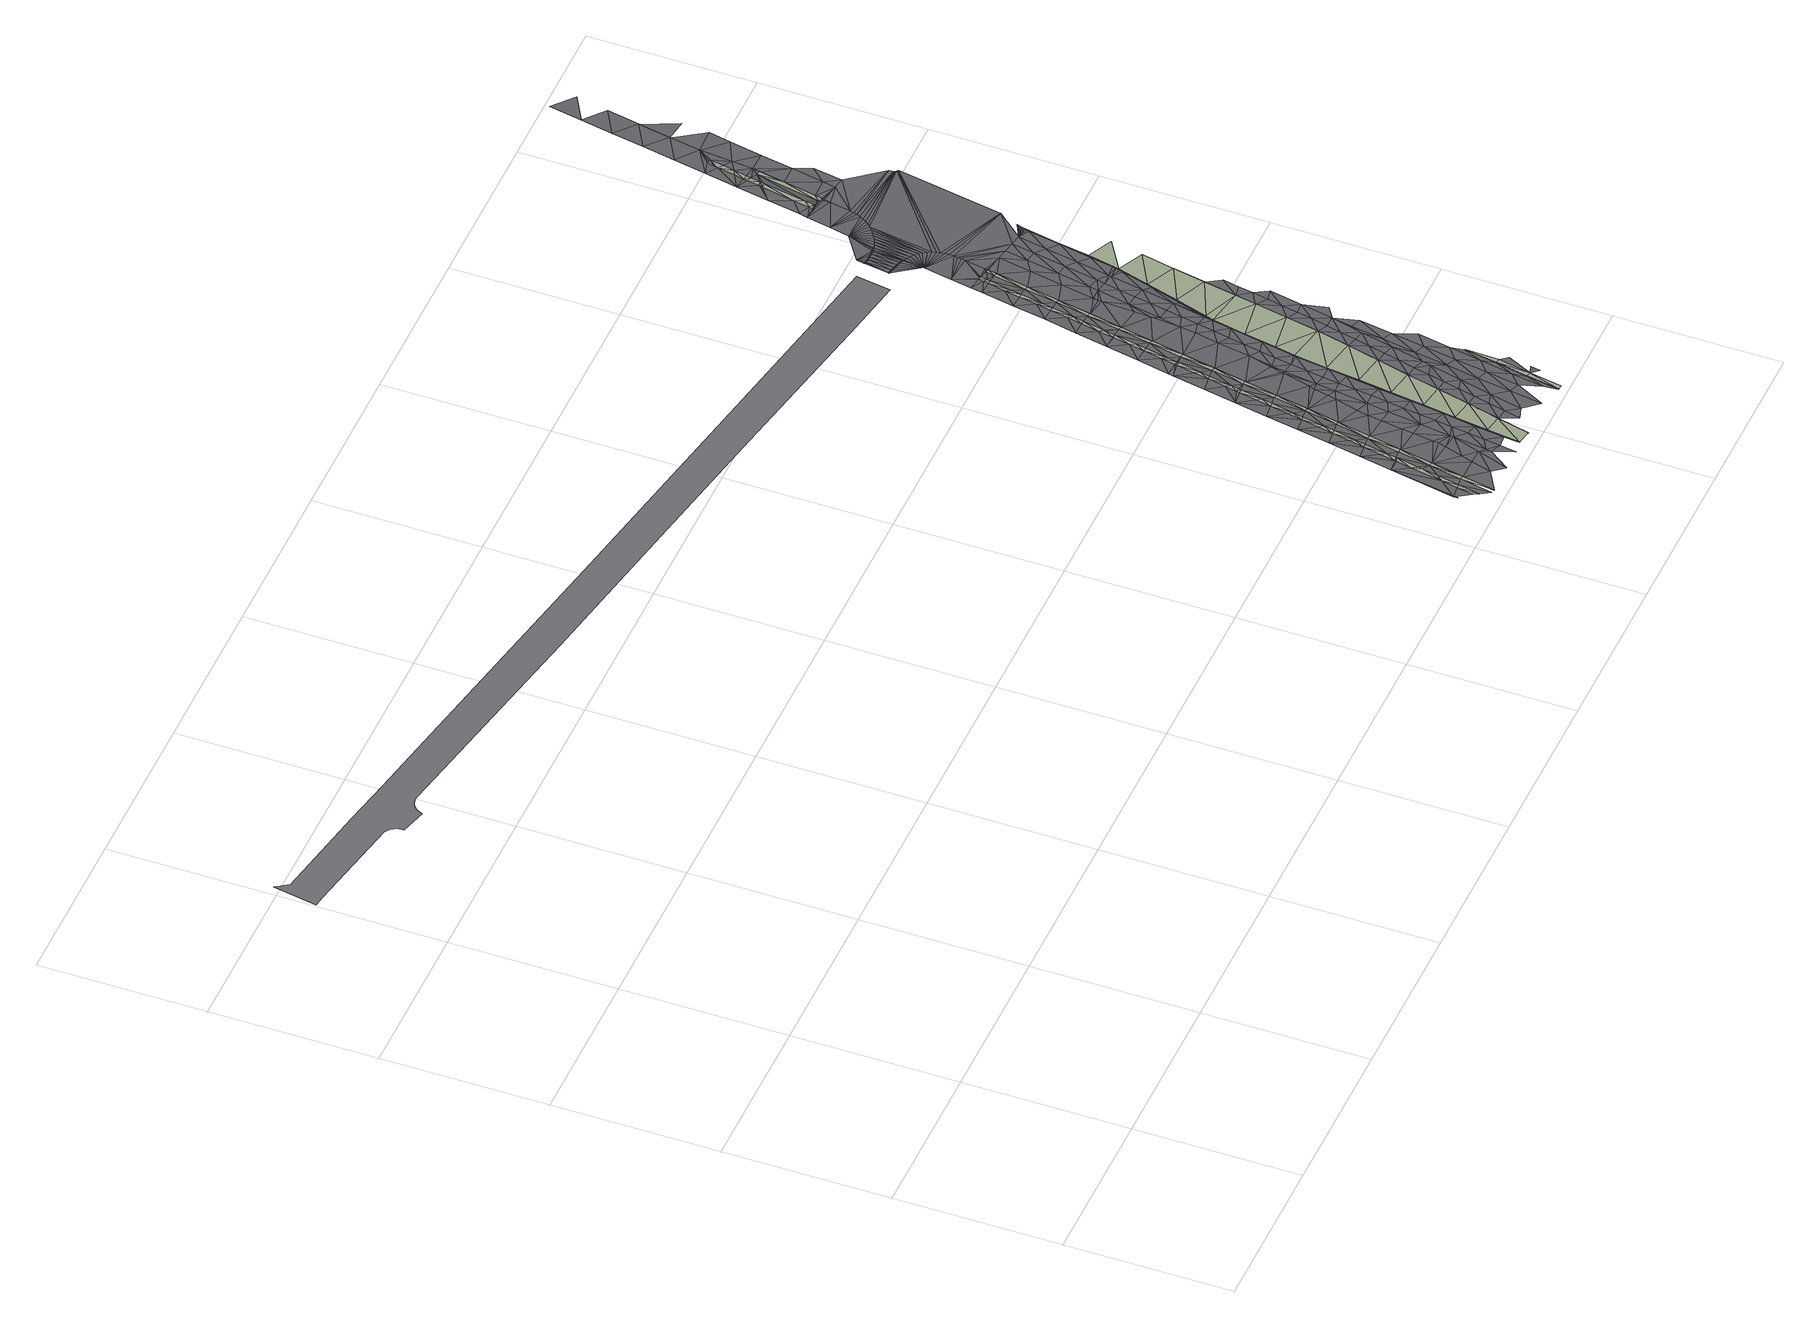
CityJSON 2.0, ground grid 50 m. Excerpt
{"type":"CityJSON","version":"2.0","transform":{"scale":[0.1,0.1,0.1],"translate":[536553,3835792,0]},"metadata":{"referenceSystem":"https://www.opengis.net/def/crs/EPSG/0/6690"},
"CityObjects":{
"road1":{"type":"Road","geometry":[{"type":"MultiSurface","lod":"1","boundaries":[[[0,1,2,3,4,5,6,7,8,9,10,11,12,13,14,15,16,17,18,19,20,21,22,23]]]}]},
"road2":{"type":"Road","attributes":{"RoadStructureAttribute.sectionType":"1"},"geometry":[{"type":"MultiSurface","lod":"3","boundaries":[[[24,25,26]],[[27,28,25]],[[26,29,24]],[[30,25,24]],[[29,31,24]],[[29,32,31]],[[32,33,31]],[[24,31,30]],[[27,25,30]],[[31,34,30]],[[35,36,33]],[[37,38,39]],[[31,33,34]],[[36,39,38]],[[40,27,30]],[[41,40,30]],[[30,34,41]],[[36,42,33]],[[33,42,34]],[[41,34,42]],[[41,43,40]],[[44,27,40]],[[36,38,45]],[[44,46,27]],[[41,42,43]],[[36,47,42]],[[48,38,37]],[[47,36,45]],[[49,44,40]],[[50,27,46]],[[40,43,49]],[[45,38,48]],[[43,42,49]],[[49,46,44]],[[51,50,46]],[[42,52,49]],[[46,49,53]],[[46,53,51]],[[54,45,48]],[[37,55,48]],[[42,47,56]],[[47,45,57]],[[58,50,51]],[[37,59,55]],[[49,52,53]],[[52,42,56]],[[60,57,45]],[[51,53,58]],[[56,47,57]],[[61,45,54]],[[48,55,54]],[[62,50,58]],[[53,63,58]],[[55,59,64]],[[56,65,52]],[[66,62,58]],[[67,45,61]],[[53,65,63]],[[53,52,65]],[[58,63,68]],[[58,68,66]],[[55,64,69]],[[45,67,60]],[[70,71,64]],[[71,69,64]],[[56,57,72]],[[73,62,66]],[[54,74,61]],[[63,65,68]],[[69,74,55]],[[56,75,65]],[[54,55,74]],[[76,72,57]],[[66,68,73]],[[75,56,72]],[[71,77,69]],[[78,67,61]],[[79,62,73]],[[80,57,60]],[[68,81,73]],[[68,65,81]],[[78,60,67]],[[77,82,69]],[[82,74,69]],[[83,79,73]],[[84,77,71]],[[61,74,78]],[[76,57,80]],[[65,85,81]],[[60,78,80]],[[73,81,86]],[[73,86,83]],[[65,75,87]],[[75,72,88]],[[89,79,83]],[[81,85,86]],[[90,78,74]],[[91,92,84]],[[85,65,87]],[[84,93,77]],[[82,90,74]],[[78,94,80]],[[95,88,72]],[[93,82,77]],[[83,86,89]],[[96,72,76]],[[87,75,88]],[[97,79,89]],[[80,94,76]],[[98,99,92]],[[92,93,84]],[[90,100,78]],[[86,101,89]],[[100,94,78]],[[93,90,82]],[[102,97,89]],[[95,72,96]],[[76,94,96]],[[86,103,101]],[[86,85,103]],[[99,104,92]],[[89,101,105]],[[89,105,102]],[[98,106,107]],[[99,98,107]],[[85,87,108]],[[92,104,93]],[[95,109,88]],[[87,88,110]],[[111,97,102]],[[93,112,90]],[[101,103,105]],[[94,113,96]],[[100,114,94]],[[112,100,90]],[[103,85,108]],[[108,87,110]],[[102,105,111]],[[99,115,104]],[[104,112,93]],[[116,97,111]],[[114,117,94]],[[117,113,94]],[[95,96,113]],[[107,118,119]],[[120,121,119]],[[112,114,100]],[[105,122,111]],[[105,103,122]],[[123,88,109]],[[124,109,95]],[[125,116,111]],[[113,124,95]],[[115,126,104]],[[110,88,123]],[[103,127,122]],[[128,127,103]],[[111,122,129]],[[111,129,125]],[[104,126,112]],[[130,131,121]],[[115,99,132]],[[112,133,114]],[[119,134,107]],[[99,107,132]],[[103,108,128]],[[121,135,119]],[[117,136,113]],[[108,110,137]],[[138,116,125]],[[133,117,114]],[[136,124,113]],[[122,127,129]],[[131,139,121]],[[115,140,126]],[[126,133,112]],[[141,131,130]],[[142,143,116]],[[135,134,119]],[[109,124,123]],[[144,137,110]],[[128,108,137]],[[125,129,138]],[[139,135,121]],[[145,110,123]],[[116,138,146]],[[133,136,117]],[[129,147,138]],[[129,127,147]],[[132,107,134]],[[136,148,124]],[[116,146,142]],[[149,110,145]],[[128,150,127]],[[124,151,123]],[[140,152,126]],[[146,138,147]],[[148,153,124]],[[146,147,154]],[[127,150,147]],[[126,152,133]],[[141,155,131]],[[123,151,145]],[[153,151,124]],[[156,142,146]],[[133,157,136]],[[155,139,131]],[[144,110,149]],[[146,154,156]],[[140,115,158]],[[157,148,136]],[[147,150,154]],[[115,132,158]],[[139,159,135]],[[160,143,142]],[[128,137,161]],[[150,156,154]],[[134,162,132]],[[135,163,134]],[[140,164,152]],[[152,157,133]],[[145,151,149]],[[128,165,150]],[[157,153,148]],[[142,156,160]],[[165,128,161]],[[159,166,135]],[[155,159,139]],[[167,143,160]],[[163,162,134]],[[168,155,141]],[[151,169,149]],[[166,163,135]],[[153,170,151]],[[156,171,160]],[[172,137,144]],[[149,169,144]],[[170,169,151]],[[164,173,152]],[[158,132,162]],[[141,174,168]],[[175,167,160]],[[165,176,150]],[[152,173,157]],[[161,137,172]],[[156,177,171]],[[156,150,177]],[[157,178,153]],[[178,170,153]],[[160,171,179]],[[180,181,167]],[[182,168,174]],[[160,179,175]],[[155,183,159]],[[164,140,184]],[[170,185,169]],[[183,166,159]],[[164,186,173]],[[173,178,157]],[[187,167,175]],[[165,161,188]],[[144,169,172]],[[140,158,184]],[[171,177,179]],[[166,189,163]],[[185,190,169]],[[163,191,162]],[[177,150,176]],[[190,192,169]],[[193,161,172]],[[168,194,155]],[[175,179,187]],[[176,165,188]],[[195,185,170]],[[180,167,187]],[[169,192,172]],[[196,197,181]],[[198,188,161]],[[178,195,170]],[[199,161,193]],[[189,200,163]],[[183,189,166]],[[158,162,191]],[[186,201,173]],[[179,202,187]],[[196,181,180]],[[200,203,163]],[[179,177,202]],[[172,192,193]],[[173,201,178]],[[187,202,180]],[[195,190,185]],[[204,177,176]],[[202,205,180]],[[184,158,191]],[[163,203,191]],[[183,155,194]],[[193,192,199]],[[198,161,199]],[[177,204,202]],[[201,195,178]],[[190,206,192]],[[180,205,196]],[[192,207,199]],[[206,207,192]],[[186,208,201]],[[186,164,209]],[[210,211,212]],[[202,204,205]],[[183,213,189]],[[205,214,196]],[[176,188,215]],[[168,216,194]],[[213,200,189]],[[210,217,218]],[[218,211,210]],[[205,204,214]],[[219,197,196]],[[164,184,209]],[[168,182,216]],[[195,220,190]],[[220,206,190]],[[200,221,203]],[[211,222,212]],[[204,176,223]],[[191,224,184]],[[206,225,207]],[[203,226,191]],[[194,227,183]],[[182,212,222]],[[222,216,182]],[[223,176,215]],[[201,220,195]],[[217,228,229]],[[230,231,197]],[[232,215,188]],[[196,214,219]],[[208,233,201]],[[199,207,198]],[[198,232,188]],[[221,234,203]],[[218,217,229]],[[230,197,219]],[[213,221,200]],[[225,235,207]],[[235,198,207]],[[224,209,184]],[[226,224,191]],[[214,236,219]],[[237,225,206]],[[234,226,203]],[[220,238,206]],[[238,237,206]],[[239,204,223]],[[201,233,220]],[[214,204,239]],[[213,183,227]],[[214,239,236]],[[208,240,233]],[[241,194,216]],[[213,242,221]],[[219,236,243]],[[208,186,244]],[[211,245,222]],[[219,243,230]],[[242,234,221]],[[246,218,229]],[[233,238,220]],[[222,247,216]],[[194,241,227]],[[223,215,248]],[[237,238,233]],[[227,242,213]],[[211,218,246]],[[246,245,211]],[[249,231,230]],[[236,239,243]],[[235,250,198]],[[251,229,252]],[[253,240,208]],[[237,254,225]],[[186,209,244]],[[249,255,231]],[[240,256,233]],[[233,256,237]],[[254,235,225]],[[245,247,222]],[[239,223,257]],[[250,232,198]],[[257,223,248]],[[234,258,226]],[[232,259,215]],[[260,261,231]],[[224,262,209]],[[226,263,224]],[[264,249,230]],[[265,248,215]],[[266,267,229]],[[256,254,237]],[[230,243,264]],[[241,216,247]],[[240,268,256]],[[260,231,255]],[[243,239,264]],[[242,269,234]],[[246,229,267]],[[254,250,235]],[[258,270,226]],[[259,265,215]],[[262,244,209]],[[263,262,224]],[[242,227,271]],[[264,255,249]],[[269,258,234]],[[272,239,257]],[[270,263,226]],[[271,269,242]],[[239,272,264]],[[250,273,232]],[[268,274,256]],[[245,275,247]],[[255,264,276]],[[247,277,241]],[[255,276,260]],[[227,278,271]],[[279,246,267]],[[227,241,278]],[[257,248,280]],[[269,270,258]],[[256,274,254]],[[245,246,279]],[[264,272,276]],[[281,261,260]],[[273,282,232]],[[254,283,250]],[[260,276,284]],[[282,259,232]],[[283,273,250]],[[275,277,247]],[[208,244,253]],[[272,257,285]],[[284,276,272]],[[285,257,280]],[[286,280,248]],[[268,240,253]],[[287,288,261]],[[289,281,260]],[[270,290,263]],[[268,291,274]],[[265,286,248]],[[274,283,254]],[[278,241,277]],[[262,292,244]],[[263,292,262]],[[260,284,289]],[[287,261,281]],[[272,293,284]],[[283,282,273]],[[269,271,294]],[[269,295,270]],[[293,289,284]],[[290,296,263]],[[293,272,285]],[[297,294,271]],[[253,298,268]],[[292,253,244]],[[282,299,259]],[[295,290,270]],[[297,271,278]],[[296,300,263]],[[299,265,259]],[[291,301,274]],[[281,289,302]],[[295,269,294]],[[281,302,287]],[[263,300,292]],[[283,303,282]],[[285,280,304]],[[274,301,283]],[[305,299,282]],[[295,296,290]],[[289,293,302]],[[306,288,287]],[[307,297,278]],[[286,308,280]],[[303,305,282]],[[278,277,307]],[[291,268,298]],[[299,309,265]],[[293,285,310]],[[310,285,304]],[[309,311,265]],[[301,303,283]],[[312,304,280]],[[313,314,288]],[[287,302,306]],[[291,315,301]],[[286,265,311]],[[308,312,280]],[[296,316,300]],[[305,317,299]],[[313,288,306]],[[317,309,299]],[[300,318,292]],[[302,319,306]],[[295,294,320]],[[301,305,303]],[[321,320,294]],[[295,322,296]],[[316,323,300]],[[315,324,301]],[[301,324,305]],[[253,292,325]],[[322,316,296]],[[318,325,292]],[[302,293,326]],[[302,326,319]],[[309,327,311]],[[323,318,300]],[[324,328,305]],[[311,329,286]],[[320,322,295]],[[315,330,324]],[[306,319,313]],[[294,297,321]],[[317,305,328]],[[329,308,286]],[[293,310,331]],[[298,253,325]],[[319,332,313]],[[327,333,311]],[[310,304,334]],[[317,335,309]],[[319,326,332]],[[333,329,311]],[[336,314,313]],[[337,334,304]],[[312,338,304]],[[322,323,316]],[[335,327,309]],[[328,335,317]],[[326,293,331]],[[338,339,304]],[[315,291,340]],[[339,337,304]],[[330,341,324]],[[331,310,334]],[[329,312,308]],[[324,341,328]],[[313,332,336]],[[342,343,314]],[[291,298,340]],[[320,321,322]],[[323,344,318]],[[342,314,336]],[[325,345,298]],[[335,333,327]],[[318,346,325]],[[332,347,336]],[[341,348,328]],[[340,349,315]],[[344,350,318]],[[328,348,335]],[[322,351,323]],[[345,340,298]],[[346,345,325]],[[351,344,323]],[[332,326,352]],[[332,352,347]],[[333,353,329]],[[350,346,318]],[[330,315,349]],[[330,354,341]],[[336,347,342]],[[329,355,312]],[[355,338,312]],[[337,356,334]],[[326,331,357]],[[355,339,338]],[[347,358,342]],[[359,351,322]],[[331,334,360]],[[353,361,329]],[[335,362,333]],[[355,337,339]],[[347,352,358]],[[363,364,343]],[[365,343,342]],[[361,355,329]],[[351,350,344]],[[356,360,334]],[[362,353,333]],[[352,326,357]],[[348,366,335]],[[341,366,348]],[[357,331,360]],[[355,367,337]],[[342,358,365]],[[367,356,337]],[[350,368,346]],[[345,369,340]],[[363,343,365]],[[366,362,335]],[[346,370,345]],[[354,371,341]],[[362,361,353]],[[358,352,372]],[[358,372,365]],[[369,349,340]],[[370,369,345]],[[373,364,363]],[[368,374,346]],[[351,375,350]],[[374,370,346]],[[354,330,376]],[[365,372,363]],[[375,368,350]],[[361,377,355]],[[372,378,363]],[[352,379,372]],[[363,378,373]],[[380,367,355]],[[330,349,376]],[[341,371,366]],[[378,381,373]],[[377,380,355]],[[356,382,360]],[[352,357,383]],[[372,379,378]],[[357,360,384]],[[354,385,371]],[[362,386,361]],[[375,374,368]],[[382,384,360]],[[367,387,356]],[[386,377,361]],[[369,388,349]],[[370,389,369]],[[379,352,383]],[[378,390,381]],[[374,391,370]],[[383,357,384]],[[366,392,362]],[[378,379,390]],[[388,376,349]],[[389,388,369]],[[387,382,356]],[[380,393,367]],[[391,394,370]],[[371,392,366]],[[392,386,362]],[[395,380,377]],[[394,389,370]],[[396,390,379]],[[393,387,367]],[[386,395,377]],[[379,383,396]],[[385,397,371]],[[383,384,398]],[[398,396,383]],[[385,354,399]],[[400,398,384]],[[354,376,399]],[[395,401,380]],[[382,400,384]],[[402,395,386]],[[401,393,380]],[[392,403,386]],[[371,397,392]],[[387,404,382]],[[389,405,388]],[[403,402,386]],[[385,406,397]],[[402,407,395]],[[399,408,385]],[[376,388,409]],[[409,399,376]],[[397,403,392]],[[405,409,388]],[[404,400,382]],[[393,410,387]],[[407,411,395]],[[397,402,403]],[[410,404,387]],[[411,401,395]],[[397,407,402]],[[406,412,397]],[[397,412,407]],[[406,385,408]],[[401,413,393]],[[412,411,407]],[[404,414,400]],[[413,410,393]],[[406,415,412]],[[410,416,404]],[[416,414,404]],[[411,417,401]],[[417,413,401]],[[412,417,411]],[[415,418,412]],[[413,419,410]],[[415,406,420]],[[419,416,410]],[[412,418,417]],[[415,421,418]],[[417,422,413]],[[418,422,417]],[[421,423,418]],[[419,413,422]],[[422,424,419]],[[424,425,419]],[[422,418,423]],[[421,426,423]],[[423,424,422]],[[423,425,424]],[[423,427,425]],[[426,427,423]],[[426,428,427]]],"semantics":{"surfaces":[{"type":"TrafficArea","function":"2000"},{"type":"AuxiliaryTrafficArea","function":"5000"},{"type":"TrafficArea","function":"1000"},{"type":"AuxiliaryTrafficArea","function":"2000"},{"type":"TrafficArea","function":"1010"},{"type":"AuxiliaryTrafficArea","function":"3000"}],"values":[0,0,1,0,1,0,0,1,0,1,1,2,0,3,0,1,1,1,0,0,1,0,3,0,0,1,2,3,1,0,1,2,0,1,0,0,1,1,2,4,1,3,0,4,0,1,2,1,3,2,4,0,1,2,1,0,2,0,0,1,1,2,2,4,4,3,0,4,0,2,1,4,2,1,3,4,4,0,2,1,0,4,4,4,0,4,4,2,0,4,1,1,1,3,0,0,4,2,1,4,4,4,2,4,1,2,3,0,4,5,2,4,1,4,4,0,2,4,0,0,5,1,1,5,5,1,2,2,3,0,4,0,4,4,4,1,3,1,5,2,0,4,4,4,5,2,4,1,0,2,4,0,4,5,2,0,1,1,1,2,4,5,4,5,5,1,2,4,3,0,4,4,0,4,5,2,4,0,2,4,2,3,1,4,2,0,4,1,0,5,4,0,2,1,4,5,1,4,1,0,2,4,4,4,1,4,4,2,1,5,4,0,5,4,0,3,0,5,2,5,2,4,1,4,1,3,4,4,0,2,2,4,4,4,1,2,4,4,5,5,2,0,1,2,2,0,0,4,4,1,0,4,1,4,5,4,4,5,2,0,3,4,5,0,4,4,2,1,4,2,2,1,3,4,0,4,0,2,4,2,4,4,5,5,1,0,4,0,4,2,1,4,1,1,5,2,2,4,2,0,2,4,1,4,4,5,5,2,0,4,1,3,4,4,3,3,0,0,5,4,4,4,4,2,1,5,4,2,2,2,2,3,2,1,0,2,1,5,4,2,4,1,0,4,4,4,5,2,1,4,4,4,4,1,2,0,2,0,5,4,4,1,5,2,1,4,1,2,2,4,3,2,2,3,3,0,0,4,0,5,4,5,0,5,2,4,2,1,4,3,4,2,0,5,2,1,2,0,2,1,2,5,0,0,4,1,4,4,2,5,2,2,1,4,1,4,2,0,4,5,2,1,2,1,4,1,4,3,4,2,3,0,0,4,4,1,4,4,2,5,1,0,3,2,5,0,1,4,5,2,2,2,5,2,1,0,0,4,2,4,0,4,1,4,5,5,4,4,4,4,4,5,1,2,1,2,4,3,2,4,4,0,0,2,2,4,2,5,4,1,3,4,2,2,0,1,5,4,2,4,4,0,4,2,1,2,2,4,4,4,5,2,5,4,2,0,0,4,4,2,4,2,5,1,4,4,4,1,5,1,4,3,4,0,4,0,2,2,4,4,4,1,2,5,2,5,3,4,2,1,0,5,4,4,0,5,4,2,1,2,5,4,4,4,5,2,4,0,0,4,4,5,5,1,4,4,2,1,4,1,4,3,4,4,4,0,0,0,4,4,2,4,1,4,2,3,4,1,4,4,5,0,4,2,5,4,0,1,5,2,0,4,4,4,5,1,4,4,1,0,1,4,5,2,1,4,2,1,0,3,5,4,4,2,4,4,5,2,1,0,4,3,4,0,5,2,4,4,4,2,4,4,4,1,4,4,1,5,3,3,5,2,5,4,2,4,4,4,2,4,2,4,5,4,5,5,5,2,2,4,4,4,2,4,4,2,5,2,5,4,2,4,4,5,4,4,4,4,2,5,4,5,4,2,5,4,2,5,4,4,4,2,5,2,2,2,5,5]}}]},
"road3":{"type":"Road","attributes":{"RoadStructureAttribute.sectionType":"4"},"geometry":[{"type":"MultiSurface","lod":"3","boundaries":[[[429,364,430]],[[430,364,373]],[[430,431,429]],[[431,430,373]],[[432,433,434]],[[431,373,381]],[[435,433,432]],[[436,435,437]],[[437,435,432]],[[438,439,436]],[[440,436,437]],[[381,441,431]],[[438,436,440]],[[434,442,432]],[[437,443,440]],[[444,438,440]],[[437,432,442]],[[445,437,442]],[[446,441,381]],[[447,439,438]],[[437,445,443]],[[444,440,443]],[[434,448,442]],[[449,444,443]],[[445,442,450]],[[443,445,451]],[[451,452,443]],[[448,450,442]],[[451,445,450]],[[381,390,446]],[[449,443,452]],[[453,454,429]],[[438,444,455]],[[456,441,446]],[[451,457,452]],[[458,449,452]],[[438,455,447]],[[448,459,450]],[[451,450,459]],[[457,460,452]],[[456,461,441]],[[446,390,462]],[[457,451,459]],[[429,431,461]],[[458,452,460]],[[463,464,429]],[[390,396,462]],[[444,449,465]],[[448,466,459]],[[444,465,455]],[[467,468,469]],[[446,462,456]],[[462,396,398]],[[464,453,429]],[[431,441,461]],[[398,470,462]],[[471,472,468]],[[455,473,469]],[[469,447,455]],[[457,474,460]],[[470,456,462]],[[475,458,460]],[[467,469,473]],[[471,468,467]],[[457,459,466]],[[474,476,460]],[[477,472,471]],[[474,457,466]],[[455,465,473]],[[467,478,471]],[[475,460,476]],[[466,448,479]],[[465,480,473]],[[467,473,480]],[[449,458,481]],[[466,482,474]],[[448,483,479]],[[474,482,476]],[[449,481,465]],[[477,471,478]],[[484,475,476]],[[448,485,483]],[[486,467,480]],[[479,482,466]],[[467,486,478]],[[482,487,476]],[[448,488,485]],[[484,476,487]],[[429,461,463]],[[479,489,482]],[[479,483,489]],[[489,490,482]],[[490,487,482]],[[465,481,480]],[[491,484,487]],[[483,485,489]],[[486,492,478]],[[485,490,489]],[[491,487,490]],[[493,491,490]],[[477,478,492]],[[485,493,490]],[[481,494,480]],[[486,480,494]],[[448,495,488]],[[458,475,496]],[[453,497,454]],[[488,493,485]],[[458,496,481]],[[400,461,456]],[[498,486,494]],[[486,498,492]],[[499,500,448]],[[448,454,499]],[[501,499,454]],[[470,398,400]],[[491,502,484]],[[503,501,454]],[[456,470,400]],[[448,504,495]],[[477,492,505]],[[481,496,494]],[[506,498,494]],[[498,505,492]],[[475,484,502]],[[496,507,494]],[[448,508,504]],[[475,502,496]],[[506,494,507]],[[505,498,506]],[[448,500,508]],[[477,505,509]],[[510,511,491]],[[454,497,512]],[[496,502,507]],[[513,506,507]],[[491,493,510]],[[506,509,505]],[[454,512,514]],[[454,514,503]],[[493,488,510]],[[502,515,507]],[[502,491,511]],[[414,463,461]],[[513,507,515]],[[506,513,509]],[[400,414,461]],[[502,516,515]],[[515,516,513]],[[517,509,513]],[[488,495,518]],[[519,477,509]],[[516,520,513]],[[502,511,516]],[[517,513,520]],[[488,518,510]],[[511,510,516]],[[516,510,520]],[[521,517,520]],[[510,521,520]],[[464,463,414]],[[495,504,522]],[[519,509,517]],[[495,522,518]],[[521,510,518]],[[414,416,464]],[[521,519,517]],[[504,508,523]],[[518,519,521]],[[453,464,416]],[[504,523,522]],[[508,500,524]],[[519,518,522]],[[508,524,523]],[[500,499,525]],[[519,522,523]],[[500,526,524]],[[499,501,527]],[[519,523,524]],[[500,525,526]],[[524,526,519]],[[526,525,519]],[[499,527,525]],[[525,527,519]],[[527,528,519]],[[528,529,519]],[[497,453,530]],[[512,497,530]],[[514,512,530]],[[531,519,532]],[[453,416,530]],[[519,529,533]],[[519,533,532]],[[534,419,425]],[[535,419,534]],[[536,419,535]],[[537,419,536]],[[538,419,537]],[[539,425,427]],[[539,427,428]],[[425,539,534]],[[540,419,538]],[[531,532,541]],[[534,539,535]],[[416,419,530]],[[535,539,536]],[[531,541,542]],[[530,543,514]],[[501,544,527]],[[531,542,545]],[[546,531,547]],[[547,548,546]],[[531,545,547]],[[544,528,527]],[[549,529,528]],[[501,503,550]],[[503,514,543]],[[551,533,529]],[[547,552,548]],[[547,553,552]],[[554,545,542]],[[555,553,547]],[[547,545,555]],[[544,549,528]],[[549,551,529]],[[551,556,533]],[[532,533,556]],[[556,557,532]],[[541,532,557]],[[545,558,555]],[[557,554,541]],[[542,541,554]],[[545,554,558]]],"semantics":{"surfaces":[{"type":"TrafficArea","function":"2000"},{"type":"AuxiliaryTrafficArea","function":"5000"},{"type":"AuxiliaryTrafficArea","function":"2000"},{"type":"TrafficArea","function":"1020"},{"type":"AuxiliaryTrafficArea","function":"3000"}],"values":[0,0,0,1,0,1,2,2,2,2,2,1,2,0,2,2,2,2,0,3,2,2,0,2,2,2,2,0,2,0,2,0,3,0,2,2,3,0,2,2,0,1,2,0,2,0,1,3,0,3,2,0,2,0,0,2,2,2,2,2,2,2,2,2,2,2,0,2,2,2,2,0,2,2,3,2,0,2,3,0,2,0,2,2,2,2,0,2,0,2,2,2,2,2,2,2,2,2,2,2,0,2,2,2,0,3,0,0,3,3,2,2,0,0,0,3,3,0,3,0,0,2,2,2,3,2,0,3,2,2,0,0,3,0,2,2,3,2,0,0,3,2,3,3,2,2,3,2,2,2,3,0,2,2,2,3,2,2,2,2,3,3,0,3,0,3,0,3,0,3,3,3,0,3,3,0,3,3,0,3,0,0,3,0,0,0,3,3,3,0,3,0,0,3,3,3,3,3,3,4,3,3,0,3,3,3,0,3,3,0,0,0,0,3,3,3,3,3,0,2,3,3,3,3,3,3,3,3,3,3,3,3,3]}}]},
"road4":{"type":"Road","attributes":{"RoadStructureAttribute.sectionType":"1"},"geometry":[{"type":"MultiSurface","lod":"3","boundaries":[[[559,560,546]],[[561,559,546]],[[561,546,562]],[[563,564,560]],[[563,560,559]],[[565,559,561]],[[546,566,562]],[[561,562,565]],[[567,563,559]],[[567,559,565]],[[546,548,566]],[[566,565,562]],[[565,566,567]],[[548,568,566]],[[569,564,563]],[[552,570,548]],[[553,571,552]],[[548,570,568]],[[571,570,552]],[[571,568,570]],[[571,572,568]],[[566,568,573]],[[572,574,568]],[[575,576,564]],[[574,573,568]],[[573,577,566]],[[553,555,571]],[[571,555,572]],[[563,567,578]],[[555,574,572]],[[564,569,575]],[[579,578,567]],[[569,563,578]],[[577,579,566]],[[575,580,576]],[[567,566,579]],[[573,574,581]],[[555,582,574]],[[582,581,574]],[[578,583,569]],[[575,569,583]],[[583,580,575]],[[577,573,581]],[[584,576,580]],[[585,576,584]],[[586,587,576]],[[583,588,580]],[[579,583,578]],[[584,580,588]],[[589,584,588]],[[583,579,588]],[[586,576,585]],[[581,590,577]],[[582,555,558]],[[591,585,584]],[[591,584,589]],[[582,592,581]],[[588,593,589]],[[577,590,579]],[[558,594,582]],[[581,595,590]],[[586,585,591]],[[588,579,593]],[[589,593,591]],[[581,592,595]],[[594,592,582]],[[579,590,593]],[[595,596,590]],[[597,586,591]],[[587,586,598]],[[592,596,595]],[[593,590,596]],[[593,599,591]],[[600,598,586]],[[591,599,597]],[[596,601,593]],[[586,597,602]],[[603,587,598]],[[586,602,600]],[[601,599,593]],[[592,604,596]],[[602,597,599]],[[604,601,596]],[[603,598,600]],[[605,587,603]],[[603,600,602]],[[599,603,602]],[[603,599,601]],[[601,606,603]],[[604,607,601]],[[607,606,601]],[[608,605,609]],[[605,603,609]],[[603,606,610]],[[607,611,606]],[[611,610,606]],[[609,603,610]],[[612,609,610]],[[608,609,612]],[[613,608,612]],[[614,615,610]],[[610,615,612]],[[613,612,616]],[[617,613,616]],[[618,617,619]]],"semantics":{"surfaces":[{"type":"TrafficArea","function":"2000"},{"type":"AuxiliaryTrafficArea","function":"5000"},{"type":"AuxiliaryTrafficArea","function":"2000"},{"type":"TrafficArea","function":"1000"},{"type":"TrafficArea","function":"1010"}],"values":[0,0,0,0,0,1,0,1,1,1,0,0,0,0,0,0,2,0,2,2,2,1,2,0,2,1,3,3,1,3,0,0,1,1,0,0,2,3,3,1,1,1,2,0,0,0,1,0,1,1,0,0,2,4,1,1,3,0,1,4,2,1,0,0,3,4,0,2,1,0,3,2,0,1,0,2,1,0,1,2,3,0,3,0,0,0,0,2,2,3,3,0,0,2,3,3,2,2,0,0,3,2,0,0,0]}}]}
},
"vertices":[
[515,2396,0],[366,2424,0],[58,2481,0],[32,2520,0],[7,2386,0],[40,2381,0],[347,2323,0],[362,2313,0],[373,2295,0],[375,2277,0],[452,2254,0],[463,2276,0],[478,2289,0],[497,2295,0],[510,2292,0],[1214,2159,0],[1722,2067,0],[2166,1987,0],[2659,1894,0],[2664,1893,0],[2867,1857,0],[2883,1961,0],[1519,2209,0],[795,2344,0],
[2648,112,58],[2612,107,58],[2639,63,58],[2648,304,59],[2610,94,59],[2650,47,57],[2658,160,58],[2662,113,57],[2667,18,57],[2686,116,57],[2675,180,58],[2679,16,57],[2697,114,57],[2744,54,56],[2697,114,55],[2679,16,55],[2676,259,58],[2683,228,58],[2704,215,57],[2686,243,58],[2685,304,58],[2716,212,55],[2686,308,58],[2716,212,57],[2762,113,56],[2699,310,58],[2666,402,59],[2695,356,58],[2723,313,58],[2705,341,58],[2773,149,56],[2807,112,57],[2734,311,58],[2734,311,56],[2704,406,59],[2774,17,57],[2799,244,57],[2790,202,57],[2683,500,60],[2717,408,58],[2818,80,57],[2742,411,58],[2713,455,59],[2797,225,57],[2723,440,58],[2821,97,57],[2842,17,58],[2849,67,58],[2753,409,56],[2723,505,59],[2834,196,57],[2753,409,58],[2812,339,57],[2855,116,58],[2835,207,57],[2701,599,60],[2807,303,57],[2736,506,59],[2862,166,58],[2732,552,59],[2884,71,58],[2761,509,58],[2742,538,59],[2771,507,58],[2771,507,56],[2742,603,60],[2869,216,58],[2879,22,58],[2892,121,58],[2895,158,58],[2847,298,58],[2827,445,57],[2821,402,57],[2719,697,60],[2879,22,60],[2892,121,60],[2876,266,58],[2754,605,59],[2750,650,60],[2779,607,59],[2905,220,59],[2760,636,59],[2922,14,60],[2946,111,60],[2790,606,59],[2836,479,57],[2790,606,57],[2760,701,60],[2909,257,59],[2861,398,58],[2882,315,58],[2905,220,61],[2737,795,61],[2889,365,58],[2922,14,58],[2946,111,58],[2924,13,58],[2947,110,58],[2773,703,60],[2853,548,58],[2870,464,58],[2769,748,60],[2919,319,59],[2797,706,59],[2808,704,59],[2778,734,60],[2970,59,58],[2981,107,58],[2969,208,61],[2922,357,59],[2969,208,59],[2970,208,59],[2896,414,59],[2808,704,57],[2779,800,60],[2993,156,58],[2919,319,61],[3006,70,58],[2787,846,61],[2755,893,61],[2875,636,59],[2860,574,58],[2781,811,60],[2791,801,60],[2903,464,59],[2870,617,58],[2816,804,60],[2883,563,59],[2932,419,59],[2909,514,59],[2792,808,60],[3029,167,57],[2797,832,60],[2935,456,59],[2992,305,61],[3004,204,58],[2797,898,61],[2826,802,58],[2992,305,59],[2993,305,59],[2932,419,61],[2826,802,60],[3016,254,58],[2773,992,62],[3063,124,56],[2891,620,59],[2916,564,59],[2809,900,61],[2896,717,59],[2945,518,60],[3047,25,57],[2806,944,61],[2845,900,60],[2834,902,60],[2948,555,60],[2815,930,61],[2816,1003,62],[2776,1006,62],[3094,112,56],[3052,264,58],[3015,403,61],[2922,613,59],[2945,518,62],[2815,997,62],[2845,900,58],[3027,302,58],[2929,663,60],[3015,403,59],[2904,719,59],[2898,726,59],[3078,223,56],[2956,612,60],[2825,1049,62],[2794,1104,63],[2924,831,60],[2906,761,59],[3039,352,59],[2958,617,60],[2827,998,62],[3017,402,59],[2852,1001,61],[2828,1002,62],[2936,712,60],[2911,758,59],[2958,617,62],[3038,500,62],[3117,4,57],[3135,102,55],[3113,46,56],[3075,361,58],[2834,1033,62],[2863,999,59],[3110,211,56],[3117,4,59],[3135,102,57],[2835,1101,62],[2969,711,60],[3050,399,58],[3130,144,55],[2863,999,61],[3038,500,60],[2944,762,60],[3040,499,60],[3094,322,57],[3131,1,59],[3149,99,57],[2843,1148,63],[2813,1202,64],[2942,929,60],[2971,716,60],[3062,449,59],[2953,810,60],[2846,1100,62],[2971,721,60],[2970,719,60],[2870,1099,62],[2971,716,62],[3125,309,56],[3082,387,58],[2852,1131,63],[3062,597,62],[3154,200,55],[3154,200,57],[3147,243,55],[2881,1097,60],[2852,1197,63],[2962,860,60],[3172,107,58],[3167,78,58],[3085,694,62],[2989,819,61],[2853,1200,63],[2982,776,61],[2881,1097,62],[3073,494,59],[2955,999,61],[2861,1246,63],[2831,1300,64],[3062,597,60],[3063,597,60],[2865,1199,63],[2962,1047,61],[3185,176,57],[3168,197,57],[2982,776,63],[3104,485,58],[3085,544,59],[3109,420,57],[2889,1197,63],[2971,908,61],[3000,874,61],[3172,298,54],[2870,1230,63],[3164,341,55],[3141,408,56],[3172,298,56],[2899,1195,61],[2871,1298,64],[2980,957,61],[3007,918,62],[2871,1235,63],[2899,1195,63],[2968,1136,62],[2880,1344,64],[2850,1399,65],[2883,1297,63],[3095,588,59],[3000,874,63],[3085,694,60],[2907,1295,63],[3125,519,58],[3127,582,58],[3106,636,59],[3156,507,57],[3103,793,63],[2990,1007,62],[3086,694,60],[3018,973,62],[2889,1328,64],[3016,972,62],[2918,1293,61],[3017,976,62],[2889,1396,64],[3181,440,56],[2970,1183,62],[2999,1057,62],[2918,1293,63],[2974,1111,62],[2976,1283,62],[2898,1443,64],[2868,1497,64],[3018,973,64],[3116,680,59],[3022,999,62],[3104,792,61],[2901,1395,64],[3140,618,58],[3171,606,57],[3150,679,59],[3127,729,60],[3026,999,62],[3103,793,61],[2925,1394,63],[3008,1105,62],[3028,1013,62],[2993,1209,62],[3026,999,64],[2936,1392,63],[2907,1427,64],[3017,1155,63],[2936,1392,61],[3040,1098,63],[2907,1494,64],[2979,1309,62],[2977,1293,62],[2979,1307,62],[3121,891,64],[3054,1095,63],[2916,1541,64],[2886,1595,64],[3135,773,60],[3121,891,62],[3122,891,62],[2919,1494,64],[3048,1080,63],[3132,953,64],[3144,822,60],[3169,777,59],[2943,1492,63],[3026,1204,63],[3054,1095,65],[3012,1307,63],[2997,1407,62],[2954,1490,63],[2925,1525,63],[3187,704,58],[2954,1490,61],[3035,1253,63],[3058,1196,63],[2929,1609,64],[2893,1630,64],[2926,1593,64],[3076,1176,64],[3016,1333,63],[3152,867,61],[3132,953,62],[3134,953,62],[3082,1191,64],[2938,1592,64],[2931,1623,64],[3162,916,61],[3188,875,60],[3150,1052,65],[3044,1301,63],[2940,1603,64],[2961,1590,63],[3049,1326,63],[2943,1621,64],[3015,1505,62],[2972,1588,63],[2972,1588,61],[3082,1191,66],[3076,1294,64],[3035,1431,63],[3150,1052,63],[3152,1051,63],[2966,1616,64],[3169,960,61],[3104,1272,64],[3067,1425,64],[3179,1009,62],[3078,1303,64],[2977,1614,64],[3110,1287,64],[2977,1614,62],[3168,1150,65],[3033,1604,63],[3095,1402,64],[3110,1295,64],[3107,1283,64],[3053,1529,63],[3170,1150,63],[3110,1287,66],[3112,1305,65],[3187,1248,66],[3168,1150,63],[3085,1523,64],[3124,1372,65],[3128,1382,65],[3113,1500,64],[3065,1598,63],[3128,1382,67],[3097,1592,64],[3142,1470,65],[3145,1481,65],[3129,1586,65],[3205,1346,66],[3145,1481,67],[3160,1568,65],[3163,1579,65],[3161,1574,65],[3162,1580,65],[3163,1579,67],[3163,1580,65],[3163,1580,67],
[2905,1693,63],[2932,1624,64],[2937,1623,64],[2869,1858,61],[2867,1859,61],[2867,1857,62],[2867,1859,63],[2868,1861,63],[2869,1858,63],[2869,1860,61],[2868,1861,61],[2869,1860,63],[2943,1622,63],[2881,1856,61],[2881,1858,63],[2881,1858,61],[2881,1856,63],[2967,1617,63],[2879,1935,60],[2921,1780,63],[2893,1855,61],[2893,1853,61],[2893,1853,63],[2893,1855,63],[2996,1723,62],[2921,1778,63],[2885,1934,60],[2979,1624,62],[2904,1850,63],[2905,1852,61],[2904,1850,61],[2905,1852,63],[2990,1687,62],[2977,1616,63],[2993,1699,62],[2994,1711,62],[2897,1933,60],[2916,1847,61],[2885,1936,62],[2879,1937,62],[2879,1935,62],[2977,1616,62],[2885,1936,60],[2879,1937,60],[2885,1934,62],[2916,1847,63],[2917,1848,61],[2917,1848,63],[2883,1961,61],[2897,1935,60],[2926,1842,61],[2897,1933,62],[2909,1933,60],[2926,1842,63],[2927,1842,61],[2927,1844,61],[2930,1840,61],[2897,1935,62],[2927,1844,63],[2939,1837,61],[2927,1842,63],[2928,1844,63],[2928,1844,61],[2909,1935,60],[2931,1842,61],[2909,1933,62],[2949,1831,61],[2921,1933,60],[2996,1735,62],[2909,1935,62],[2982,1795,62],[2976,1805,62],[2988,1784,62],[2933,1933,60],[2991,1772,62],[2959,1823,62],[2921,1935,60],[2921,1935,62],[2921,1933,62],[2968,1815,62],[2933,1935,60],[2945,1935,61],[2940,1935,61],[2995,1748,62],[2933,1935,62],[2994,1760,62],[2933,1933,62],[2940,1935,62],[2940,1937,61],[2957,1938,61],[2962,2016,63],[2940,1937,63],[2945,1937,61],[2968,1943,61],[2979,1948,61],[2989,1954,61],[3009,1968,61],[2999,1961,61],[3018,1977,61],[3026,1985,61],[3033,1995,61],[3196,1666,66],[2973,2075,65],[3046,2016,62],[3040,2005,61],[3163,1584,65],[3165,1589,65],[3167,1593,65],[3168,1598,66],[3170,1603,66],[3168,1594,65],[3172,1608,66],[3051,2027,62],[3054,2038,62],[3252,1987,66],[3248,1990,66],[3057,2050,62],[2987,2148,65],[3069,2113,62],[3067,2133,64],[3246,1992,66],[3250,1988,66],[3245,1994,66],[3072,2132,64],[3072,2132,62],[3242,2011,66],[3129,2122,63],[3244,1996,66],[3243,1998,66],[3161,2116,64],
[3026,2157,65],[2992,2173,66],[3025,2147,65],[3040,2145,65],[3035,2206,65],[3010,2271,66],[3041,2150,65],[3060,2141,64],[3046,2179,65],[3074,2138,64],[3053,2304,65],[3073,2135,64],[3073,2135,62],[3074,2138,62],[3078,2160,64],[3078,2160,62],[3056,2316,65],[3028,2370,66],[3096,2259,64],[3069,2307,65],[3097,2337,64],[3062,2353,65],[3096,2259,62],[3136,2160,63],[3071,2318,65],[3064,2364,65],[3070,2392,66],[3079,2446,66],[3046,2468,67],[3077,2347,65],[3080,2362,65],[3110,2335,64],[3087,2401,65],[3154,2258,64],[3114,2357,64],[3177,2204,64],[3110,2335,62],[3114,2357,62],[3093,2436,66],[3086,2480,66],[3119,2419,65],[3093,2478,66],[3119,2419,63],[3101,2477,66],[3128,2518,65],[3172,2356,63],[3065,2567,66],[3128,2518,63],[3190,2454,64],[3083,2665,66],[3145,2612,65],[3145,2612,63],[3203,2521,64],[3163,2711,65],[3101,2763,66],[3210,2604,64],[3163,2711,63],[3182,2809,64],[3119,2861,66],[3138,2960,66],[3201,2907,65]
]}
